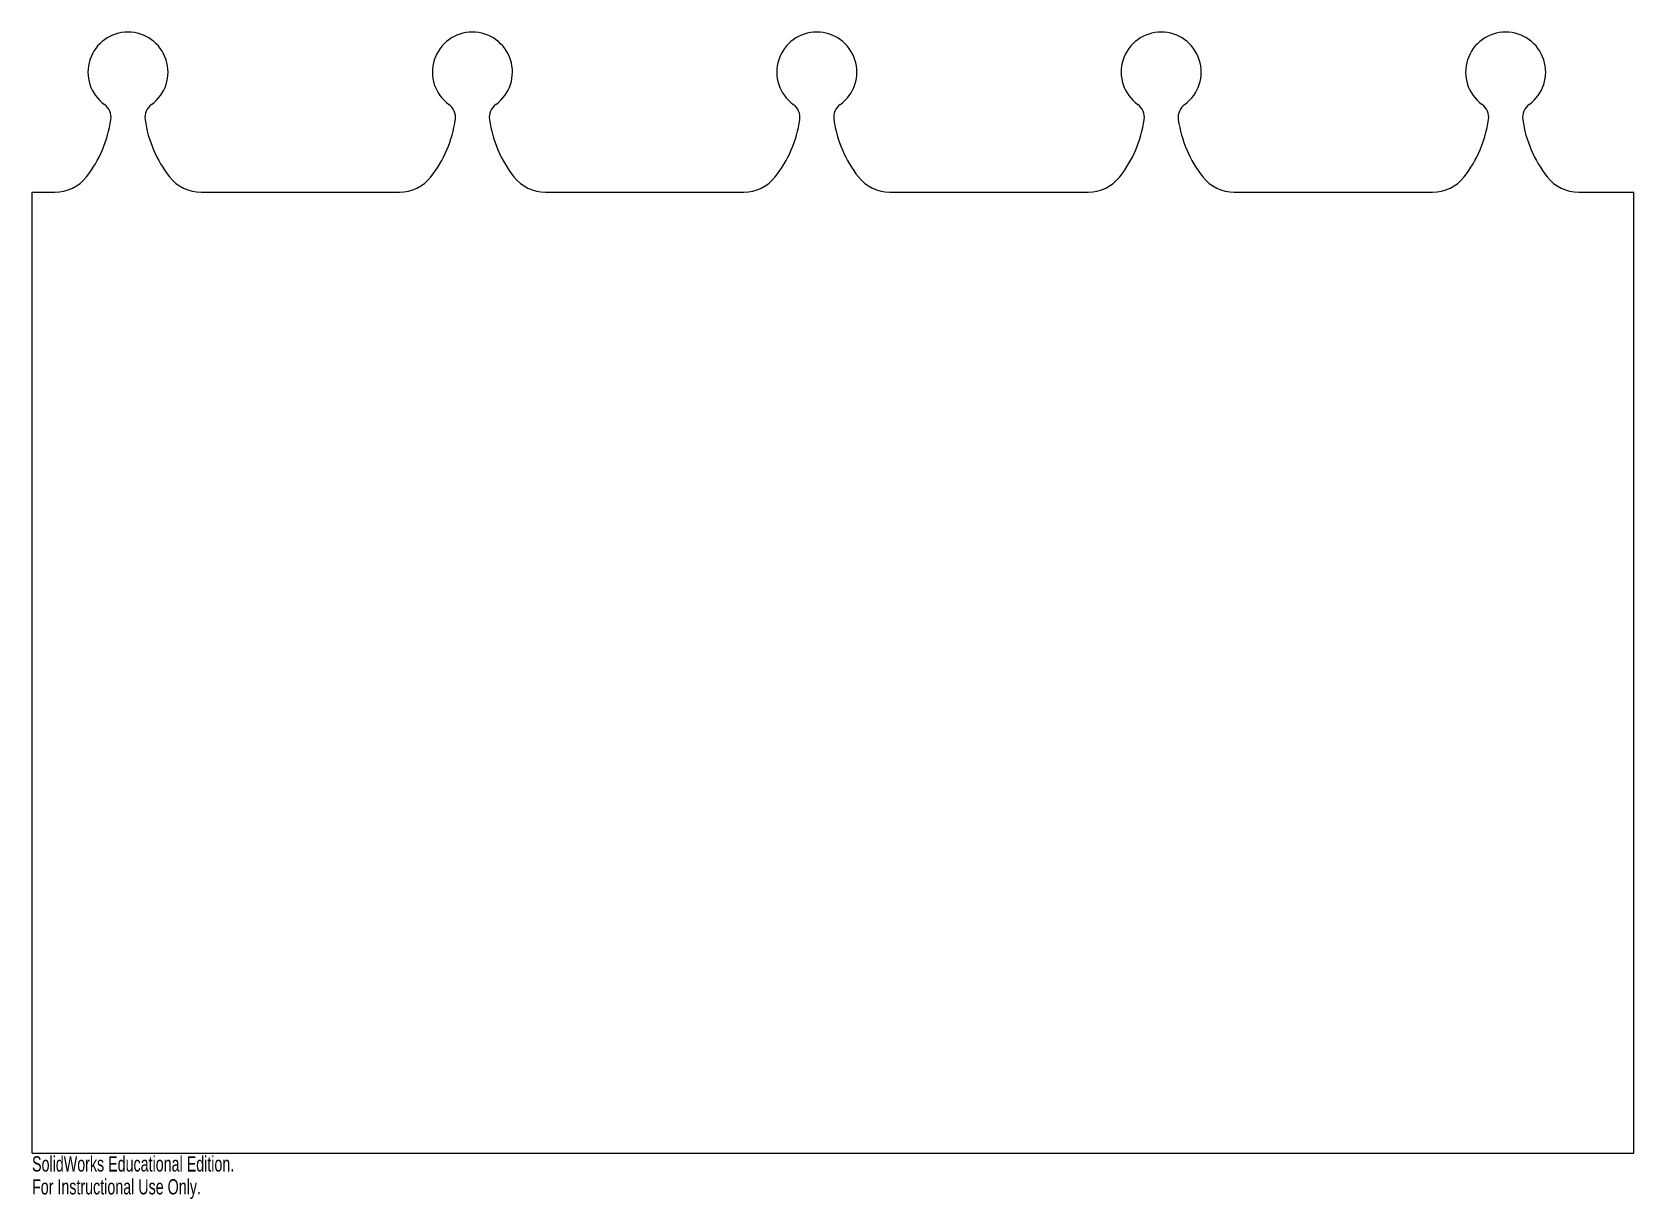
# Model space of a CAD drawing. Header units: inches. Extents: x 0 to 20, y -0.6 to 14.
import ezdxf

# ---------------------------------------------------------------- set-up
doc = ezdxf.new("R2010")
doc.units = ezdxf.units.IN
doc.header["$MEASUREMENT"] = 0
doc.styles.add('SLDTEXTSTYLE0', font='TXT', dxfattribs={"width": 0.7})

msp = doc.modelspace()

# ---------------------------------------------------------------- linework, layer by layer
at = {"color": 7, "linetype": 'Continuous', "lineweight": 15}
for p, q in [((0, 0), (0, 12)), ((0, 12), (0.286, 12)), ((2.11, 12), (4.586, 12)), ((6.41, 12), (8.886, 12)), ((10.71, 12), (13.186, 12)), ((15.01, 12), (17.486, 12)), ((19.31, 12), (20, 12)), ((20, 0), (20, 12)), ((0, 0), (20, 0))]:
    msp.add_line(p, q, dxfattribs=at)
for centre, radius, start, end in [((1.198, 13.5), 0.5, 305.9767, 234.0233), ((5.498, 13.5), 0.5, 305.9767, 234.0233), ((9.798, 13.5), 0.5, 305.9767, 234.0233), ((14.098, 13.5), 0.5, 305.9767, 234.0233), ((18.398, 13.5), 0.5, 305.9767, 234.0233), ((0.787, 12.934), 0.2, 351.8403, 54.0233), ((1.609, 12.934), 0.2, 125.9767, 188.1597), ((5.087, 12.934), 0.2, 351.8403, 54.0233), ((5.909, 12.934), 0.2, 125.9767, 188.1597), ((9.387, 12.934), 0.2, 351.8403, 54.0233), ((10.209, 12.934), 0.2, 125.9767, 188.1597), ((13.687, 12.934), 0.2, 351.8403, 54.0233), ((14.509, 12.934), 0.2, 125.9767, 188.1597), ((17.987, 12.934), 0.2, 351.8403, 54.0233), ((18.809, 12.934), 0.2, 125.9767, 188.1597), ((-0.5, 13.118), 1.5, 321.8273, 351.8403), ((2.896, 13.118), 1.5, 188.1597, 218.1727), ((3.8, 13.118), 1.5, 321.8273, 351.8403), ((7.196, 13.118), 1.5, 188.1597, 218.1727), ((8.1, 13.118), 1.5, 321.8273, 351.8403), ((11.496, 13.118), 1.5, 188.1597, 218.1727), ((12.4, 13.118), 1.5, 321.8273, 351.8403), ((15.796, 13.118), 1.5, 188.1597, 218.1727), ((16.7, 13.118), 1.5, 321.8273, 351.8403), ((20.096, 13.118), 1.5, 188.1597, 218.1727), ((0.286, 12.5), 0.5, 270, 321.8273), ((2.11, 12.5), 0.5, 218.1727, 270), ((4.586, 12.5), 0.5, 270, 321.8273), ((6.41, 12.5), 0.5, 218.1727, 270), ((8.886, 12.5), 0.5, 270, 321.8273), ((10.71, 12.5), 0.5, 218.1727, 270), ((13.186, 12.5), 0.5, 270, 321.8273), ((15.01, 12.5), 0.5, 218.1727, 270), ((17.486, 12.5), 0.5, 270, 321.8273), ((19.31, 12.5), 0.5, 218.1727, 270)]:
    msp.add_arc(centre, radius, start, end, dxfattribs=at)

# ---------------------------------------------------------------- texts
at = {"color": 7, "linetype": 'Continuous', "char_height": 0.1903, "attachment_point": 1, "style": 'SLDTEXTSTYLE0'}
for s, insert in [('SolidWorks Educational Edition.', (0, -0.04)), ('For Instructional Use Only.', (0, -0.326))]:
    msp.add_mtext(s, dxfattribs=dict(at, insert=insert))

doc.saveas('drawing.dxf')
